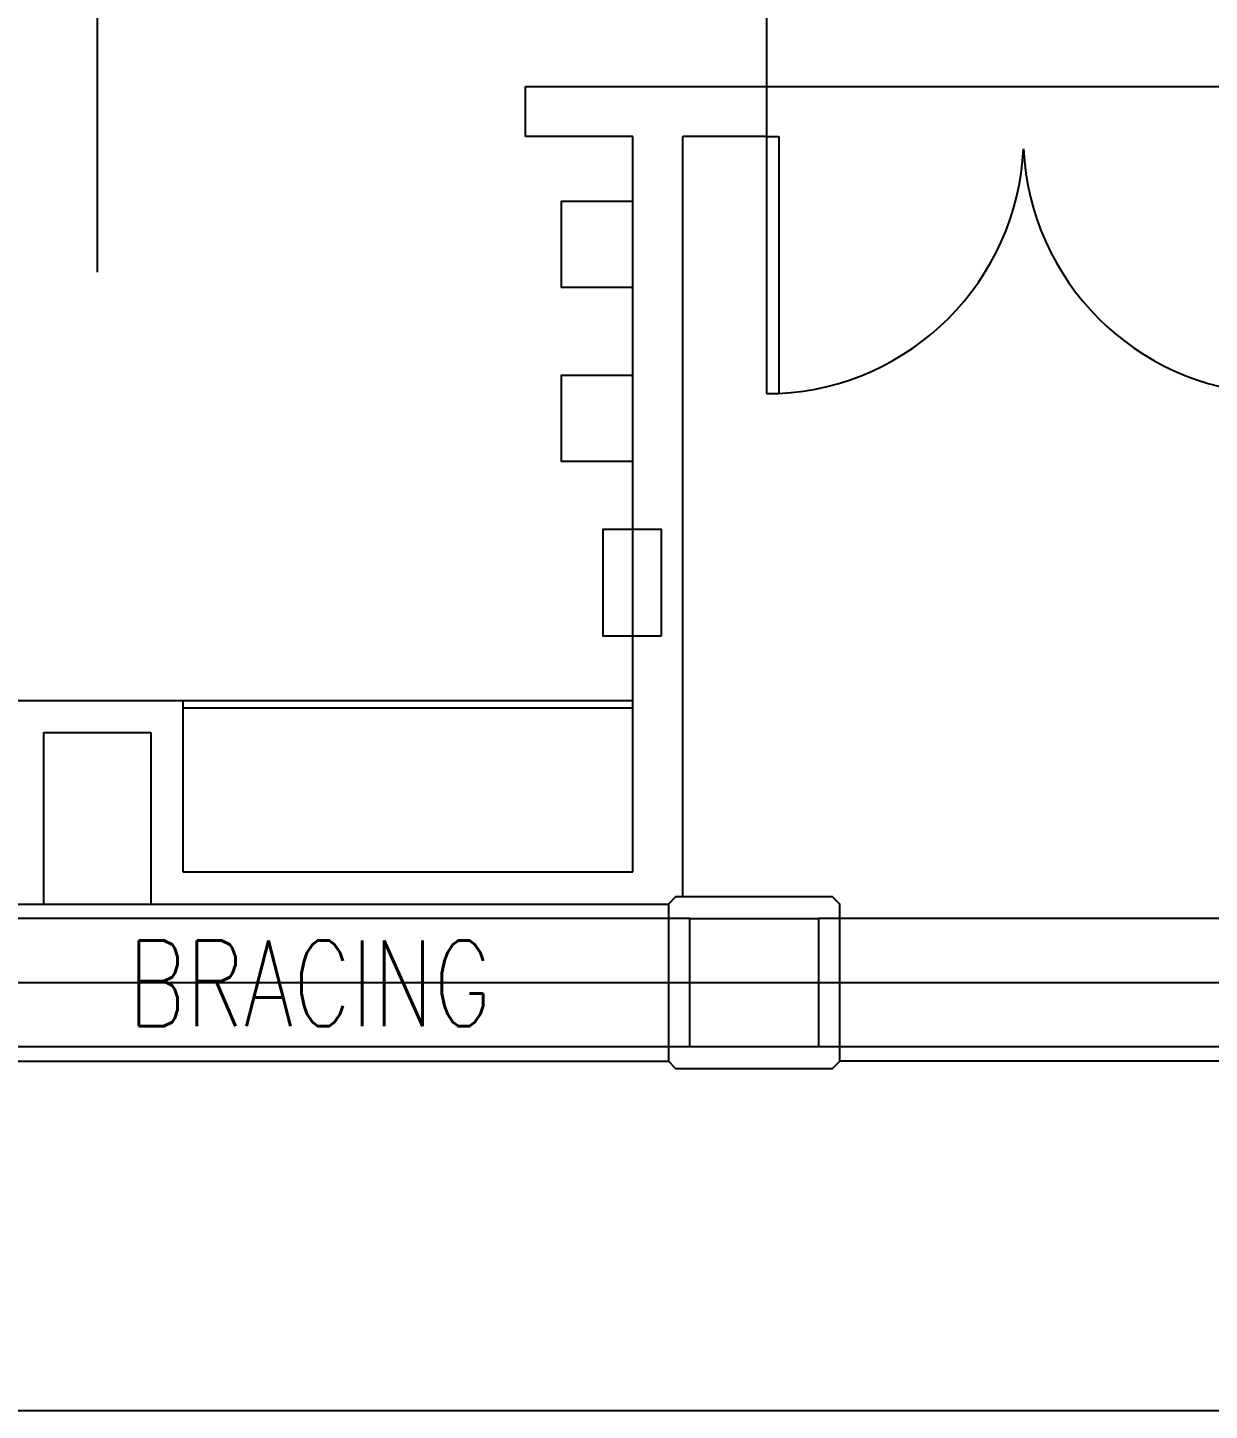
# Model space of a CAD drawing. Extents: x -13345 to 10098, y -1643 to 9113.
# Drawn here: x 6936.3 to 7101.8, y 2466.9 to 2660.5 of the extents above; entities that cross this region are included whole.
import ezdxf
from ezdxf.enums import TextEntityAlignment as Align

# ---------------------------------------------------------------- set-up
doc = ezdxf.new("R2010")
doc.units = 0
doc.header["$LTSCALE"] = 192
doc.header["$MEASUREMENT"] = 0
doc.linetypes.add('DASHED', pattern=[0.75, 0.5, -0.25])
doc.layers.get('0').update_dxf_attribs({"linetype": 'CONTINUOUS'})
for name, color, linetype in [('ARCH-DOORS-INTERIOR', 7, 'CONTINUOUS'), ('ARCH-FEATURES', 2, 'CONTINUOUS'), ('ARCH-WALLS-INTERIOR', 1, 'CONTINUOUS'), ('STRUCTURAL-BRACING', 1, 'DASHED'), ('STRUCTURAL-COLUMNS', 3, 'CONTINUOUS'), ('UTILITIES-PLUMB', 2, 'CONTINUOUS')]:
    doc.layers.add(name, color=color, linetype=linetype)
doc.layers.add('COMMON AREA FILL', color=7, linetype='CONTINUOUS', true_color=0xdedede)
doc.styles.add('SIMPLEX', font='SIMPLEX.shx', dxfattribs={"width": 0.75})

# ---------------------------------------------------------------- blocks, each defined once
blk = doc.blocks.new('UNITSQUARE')
for p, q in [((1, 1), (0, 1)), ((0, 1), (0, 0)), ((1, 0), (1, 1)), ((0, 0), (1, 0))]:
    blk.add_line(p, q)
blk = doc.blocks.new('A$C1467163B')
at = {"layer": 'STRUCTURAL-BRACING', "ltscale": 10}
for p, q in [((-18, 342), (-18, 0)), ((0, 342), (0, 0))]:
    blk.add_line(p, q, dxfattribs=at)
at = {"layer": 'STRUCTURAL-BRACING', "style": 'SIMPLEX', "width": 0.75}
for p in [(-8.9, 288.76), (-9.65, 141.84)]:
    blk.add_text('BRACING', height=12, rotation=90, dxfattribs=at).set_placement(p, align=Align.MIDDLE_CENTER)
blk = doc.blocks.new('24X24COL')
blk.add_lwpolyline([(5059.8, 287.21), (5059.8, 265.21), (5060.8, 264.21), (5082.8, 264.21), (5083.8, 265.21), (5083.8, 287.21), (5082.8, 288.21), (5060.8, 288.21)], close=True)
blk = doc.blocks.new('drdbl6-0')
at = {"color": 0}
for p, q in [((0, 0), (0, -36)), ((0, 0), (1.75, 0)), ((1.75, 0), (1.75, -36)), ((72, 0), (70.25, 0)), ((70.25, 0), (70.25, -36)), ((72, 0), (72, -36)), ((0, -36), (1.75, -36)), ((72, -36), (70.25, -36))]:
    blk.add_line(p, q, dxfattribs=at)
for centre, start, end in [((0, 0), 272.783, 357.217), ((72, 0), 182.783, 267.217)]:
    blk.add_arc(centre, 36.04, start, end, dxfattribs=at)

msp = doc.modelspace()

# ---------------------------------------------------------------- linework, layer by layer
at = {"layer": 'ARCH-DOORS-INTERIOR'}
msp.add_lwpolyline([(7218.07, 2515.78), (7050.07, 2515.78)], dxfattribs=at)
at = {"layer": 'ARCH-FEATURES'}
for points in [[(6958.07, 2566.28), (7021.07, 2566.28)], [(6958.07, 2565.28), (7021.07, 2565.28)]]:
    msp.add_lwpolyline(points, dxfattribs=at)
at = {"layer": 'ARCH-WALLS-INTERIOR'}
for p, q in [((6946.07, 2712.28), (6946.07, 2626.28)), ((7006.07, 2645.28), (7006.07, 2652.28)), ((7006.07, 2652.28), (7039.8, 2652.28)), ((7039.8, 2652.28), (7039.8, 2645.28)), ((7021.07, 2645.28), (7006.07, 2645.28)), ((7021.07, 2542.28), (7021.07, 2645.28)), ((7028.07, 2538.78), (7028.07, 2645.28)), ((7039.8, 2645.28), (7028.07, 2645.28)), ((6934.07, 2566.28), (6958.07, 2566.28)), ((6958.07, 2566.28), (6958.07, 2542.28)), ((6938.57, 2537.78), (6938.57, 2561.78)), ((6938.57, 2561.78), (6953.57, 2561.78)), ((6953.57, 2561.78), (6953.57, 2537.78)), ((6958.07, 2542.28), (7021.07, 2542.28)), ((6690.07, 2537.78), (7026.07, 2537.78)), ((6678.07, 2526.78), (7758.07, 2526.78)), ((6690.07, 2515.78), (7026.07, 2515.78)), ((6462.07, 2466.88), (7515.82, 2466.88))]:
    msp.add_line(p, q, dxfattribs=at)
at = {"layer": 'COMMON AREA FILL'}
msp.add_lwpolyline([(7161.07, 3956.4), (7161.07, 3003.28), (7026.07, 3003.28), (7026.07, 2900.28), (7051.57, 2900.28), (7051.57, 2712.28), (7039.8, 2712.28), (7039.8, 2652.28), (7123.54, 2652.28), (7123.57, 2936.78), (7274.04, 2936.78), (7274.04, 3008.78), (7518.04, 3008.78), (7518.04, 2993.32), (7761.54, 2993.32)], dxfattribs=at)
at = {"layer": 'UTILITIES-PLUMB'}
for points in [[(7021.07, 2636.17), (7011.07, 2636.17), (7011.07, 2624.17), (7021.07, 2624.17)], [(7021.07, 2611.78), (7011.07, 2611.78), (7011.07, 2599.78), (7021.07, 2599.78)], [(7025.07, 2575.28), (7016.94, 2575.28), (7016.94, 2590.28), (7025.07, 2590.28)], [(7025.07, 2575.28), (7016.94, 2575.28), (7016.94, 2590.28), (7025.07, 2590.28)]]:
    msp.add_lwpolyline(points, close=True, dxfattribs=at)

# ---------------------------------------------------------------- block references
at = {"layer": 'ARCH-DOORS-INTERIOR'}
msp.add_blockref('drdbl6-0', (7039.8, 2645.28), dxfattribs=at)
at = {"layer": 'STRUCTURAL-BRACING', "rotation": 270}
for p in [(6687.07, 2517.78), (7047.07, 2517.78)]:
    msp.add_blockref('A$C1467163B', p, dxfattribs=at)
at = {"layer": 'STRUCTURAL-COLUMNS'}
msp.add_blockref('24X24COL', (1966.27, 2250.56), dxfattribs=at)
at = {"layer": 'STRUCTURAL-COLUMNS', "xscale": 18, "yscale": -18, "zscale": 12}
msp.add_blockref('UNITSQUARE', (7029.07, 2535.78), dxfattribs=at)

doc.saveas('drawing.dxf')
